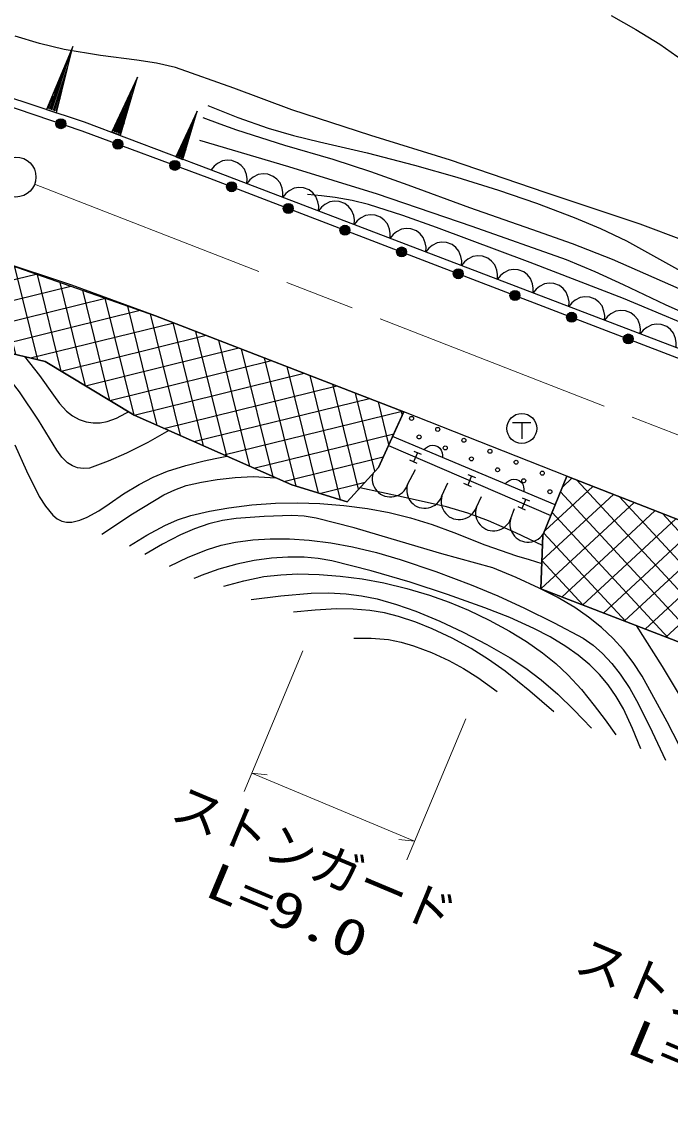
# Model space of a CAD drawing. Units: millimetres on the paper, enlarged 999.8 times, with parts at other scales. Extents: x 39991 to 679840, y 19995 to 379911.
# Drawn here: x 473286 to 505629, y 257859 to 312304 of the extents above; entities that cross this region are included whole.
import ezdxf
from ezdxf.enums import TextEntityAlignment as Align

# ---------------------------------------------------------------- set-up
doc = ezdxf.new("R2010")
doc.units = ezdxf.units.MM
doc.header["$LTSCALE"] = 999.766
doc.linetypes.add('CHAIN', pattern=[18.5, 12, -1.5, 3.5, -1.5])
for name, color, linetype, lineweight in [('M-BGD', 7, 'Continuous', 25), ('M-BGD-HTXT', 7, 'Continuous', 13), ('M-BMK', 2, 'CHAIN', 13), ('M-BMK-SRVR', 3, 'Continuous', 25)]:
    doc.layers.add(name, color=color, linetype=linetype, lineweight=lineweight)
doc.layers.add('M-BGD-EXST', color=7, linetype='Continuous')
doc.styles.add('ＭＳ ゴシック', font='')
doc.styles.get('ＭＳ ゴシック').set_extended_font_data('MS Gothic')

# ---------------------------------------------------------------- blocks, each defined once
blk = doc.blocks.new('BUHIN82')
at = {"color": 7, "linetype": 'Continuous', "lineweight": 25}
blk.add_lwpolyline([(-917, -267), (-787, -458), (-625, -605), (-387, -754), (-153, -806), (82, -812), (367, -729), (562, -597), (732, -429), (852, -175), (905, 35), (917, 267)], dxfattribs=at)
blk = doc.blocks.new('BUHIN83')
at = {"color": 7, "linetype": 'Continuous', "lineweight": 25}
blk.add_lwpolyline([(-917, -266), (-787, -457), (-625, -604), (-388, -754), (-154, -805), (81, -811), (365, -729), (561, -598), (731, -429), (851, -176), (905, 34), (917, 266)], dxfattribs=at)
blk = doc.blocks.new('BUHIN95')
at = {"color": 7, "linetype": 'Continuous', "lineweight": 25}
blk.add_lwpolyline([(484, 124), (474, 3), (440, -106), (376, -237), (284, -322), (179, -385), (29, -424), (-94, -419), (-215, -388), (-337, -306), (-419, -226), (-484, -124)], dxfattribs=at)
blk = doc.blocks.new('BUHIN129')
at = {"color": 7, "linetype": 'Continuous', "lineweight": 25}
for radius in [249, 220, 191, 161, 132, 97.5, 67.5, 38.8, 7.5]:
    blk.add_circle((0, 0), radius, dxfattribs=at)
blk = doc.blocks.new('BUHIN130')
at = {"color": 7, "linetype": 'Continuous', "lineweight": 25}
for radius in [249, 220, 191, 161, 132, 97.5, 67.5, 38.8, 7.5]:
    blk.add_circle((0, 0), radius, dxfattribs=at)
blk = doc.blocks.new('BUHIN131')
at = {"color": 7, "linetype": 'Continuous', "lineweight": 25}
for radius in [249, 220, 191, 161, 132, 97.5, 67.5, 38.8, 7.5]:
    blk.add_circle((0, 0), radius, dxfattribs=at)
blk = doc.blocks.new('BUHIN141')
at = {"color": 7, "linetype": 'Continuous', "lineweight": 25}
for p, q in [((-255, 195), (136, 291)), ((60, -243), (-60, 243)), ((255, -195), (-136, -291))]:
    blk.add_line(p, q, dxfattribs=at)
blk = doc.blocks.new('BUHIN144')
at = {"color": 7, "linetype": 'Continuous', "lineweight": 25}
for p, q in [((176, -233), (-312, 413)), ((541, 43), (-188, -509))]:
    blk.add_line(p, q, dxfattribs=at)
blk.add_circle((0, 0), 746, dxfattribs=at)

msp = doc.modelspace()

# ---------------------------------------------------------------- hatches: boundary and pattern name
at = {"layer": 'M-BGD'}
h = msp.add_hatch(dxfattribs=at)
h.set_pattern_fill('USER', color=256, style=0, pattern_type=2)
h.set_pattern_definition([(193.8366, (478883.5, 292701.5), (239.097, -970.754), []), (103.8366, (478883.5, 292701.5), (-970.754, -239.097), [])])
h.paths.add_polyline_path([(492345.4, 292872.2), (491073.8, 290091.2), (489511, 288385.9), (486749.1, 289221.2), (478883.5, 292701.5), (474457.7, 295378), (466035.4, 297361.8), (459413.5, 297988.3), (452405.7, 299345.6), (448298.9, 299902.4), (447235.4, 303676.9), (451481.4, 303920.5), (453639.2, 303920.5), (456075.4, 303850.9), (458321.5, 303676.9), (463820.3, 302841.6), (466082.6, 302250), (471571.6, 300579.5), (479959.1, 297656)])
h = msp.add_hatch(dxfattribs=at)
h.set_pattern_fill('USER', color=256, style=0, pattern_type=2)
h.set_pattern_definition([(132.769, (499179.6, 284035.5), (-733.93, -678.88), []), (42.769, (499179.6, 284035.5), (-678.88, 733.93), [])])
h.paths.add_polyline_path([(514419.4, 284200.4), (513819.1, 282815.7), (513385.1, 281814.7), (512015.4, 280875), (508569.9, 280422.6), (499179.6, 284035.5), (499284, 286715.3), (499896, 288229.5), (500473.2, 289657.8)])

# ---------------------------------------------------------------- linework, layer by layer
for p, q in [((474789, 307910.4), (475727.8, 310768.4)), ((475421.9, 310054.9), (474724.4, 307931.6)), ((475551.1, 310012.5), (474853.6, 307889.2)), ((469876.9, 309461.5), (476401.6, 307318.1)), ((474676, 307947.5), (475124.2, 309311.9)), ((478009.7, 306789.2), (478947.7, 309272.3)), ((474918.2, 307867.9), (475366.4, 309232.4)), ((474810.2, 308601.1), (474603.3, 307971.4)), ((475189.6, 308476.5), (474982.8, 307846.7)), ((478650.5, 308655.2), (477953.6, 306810.4)), ((478762.7, 308612.8), (478065.8, 306768)), ((477911.5, 306826.3), (478359.3, 308011.7)), ((478121.9, 306746.8), (478569.8, 307932.2)), ((481159.7, 305556.3), (481941.4, 307625.5)), ((476401.6, 307318.1), (482730, 304927.4)), ((478055.1, 307397.2), (477848.4, 306850.1)), ((478384.7, 307272.7), (478178, 306725.6)), ((481693.7, 307111.3), (481112.9, 305574)), ((481787.2, 307075.9), (481206.4, 305538.6)), ((481077.8, 305587.2), (481451, 306575.1)), ((481197.5, 306063), (481025.2, 305607.1)), ((481253.2, 305521), (481626.4, 306508.8)), ((481472.2, 305959.2), (481300, 305503.3)), ((482730, 304927.4), (497007.9, 299485.7)), ((475782.7, 299187.3), (471571.6, 300579.4)), ((471571.6, 300579.4), (479959.1, 297656)), ((497007.9, 299485.7), (516618.2, 291984.4)), ((479959.1, 297656), (475782.7, 299187.3)), ((466035.3, 297361.8), (474457.6, 295378)), ((474457.6, 295378), (466035.3, 297361.8)), ((492345.4, 292872.2), (479959.1, 297656)), ((479959.1, 297656), (492345.4, 292872.2)), ((474457.6, 295378), (478883.5, 292701.5)), ((478883.5, 292701.5), (474457.6, 295378)), ((478883.5, 292701.5), (486749, 289221.2)), ((486749, 289221.2), (478883.5, 292701.5)), ((491073.7, 290091.2), (492345.4, 292872.2)), ((492345.4, 292872.2), (491073.7, 290091.2)), ((491776.8, 291628.7), (492345.4, 292872.2)), ((500473.2, 289657.9), (492345.4, 292872.2)), ((499895.9, 288229.5), (491776.8, 291628.7)), ((491571.7, 291180.1), (499680.3, 287695.9)), ((489510.9, 288385.9), (491073.7, 290091.2)), ((491073.7, 290091.2), (489510.9, 288385.9)), ((492529.5, 289243.2), (492918, 289995)), ((500473.2, 289657.9), (499284, 286715.4)), ((499895.9, 288229.5), (500473.2, 289657.8)), ((508676.8, 286462.6), (500473.2, 289657.9)), ((500473.2, 289657.8), (514419.3, 284200.4)), ((486749, 289221.2), (489510.9, 288385.9)), ((489510.9, 288385.9), (486749, 289221.2)), ((494245.6, 288679.4), (494541.3, 289318.6)), ((495961.8, 288115.5), (496218.8, 288642.2)), ((497678, 287551.7), (497869.2, 288046.9)), ((499284, 286715.4), (499895.9, 288229.5)), ((499284, 286715.4), (499179.6, 284035.5)), ((499179.6, 284035.5), (499284, 286715.4)), ((499179.6, 284035.5), (508569.8, 280422.6)), ((508569.8, 280422.6), (499179.6, 284035.5))]:
    msp.add_line(p, q, dxfattribs=at)
for points in [[(502691.4, 312623.8), (503916.7, 311930.2), (505110.5, 311185.3), (505964.6, 310598.5), (506849.4, 310064), (507659.6, 309676.8), (508497.6, 309343.1), (510548.2, 308648), (512607.7, 308013.1), (517395.8, 306626.5), (522185.2, 305190.7), (523768.6, 304724.1), (525373.9, 304314), (526635.5, 304063.6), (527919.1, 303870.4), (529723.6, 303633.8), (531515.7, 303337.8), (535058.9, 302482.9), (538596.5, 301567), (539543.1, 301018.3)], [(427876, 306510.7), (431369.4, 307466.1), (439102.6, 309406.9), (440476.1, 309735.3), (447070.5, 310601.2), (453038.3, 311288), (456382.3, 311497), (459577.1, 311347.7), (463961.5, 310631.1), (466798, 309974.2), (469865.8, 309048.6), (476285.2, 306869), (482645, 304510.2), (516546.5, 291508.3), (522393.9, 289094.5), (528365.4, 286437.2), (533438.4, 284078.4), (539019, 281095.4), (550815.5, 273797), (556320.5, 270391.3), (565172.7, 264614.4)], [(506345.4, 301392.4), (504124.2, 302214.9), (499394.5, 303800.3), (494663.6, 305408.6), (490700.9, 306635), (486749.1, 307921), (483859.9, 309001.9), (480952.8, 310024.7), (480001.6, 310238.6), (479026.2, 310395.6), (477208.6, 310630.1), (475403.3, 310923.4), (474173.6, 311230.3), (472947.3, 311598.6)], [(482572, 308139.2), (484067.4, 307540.1), (485580.4, 306998.6), (486843.7, 306634.3), (488133.6, 306325), (490508.3, 305771.9), (492878.4, 305158), (494983.9, 304561.6), (497071.5, 303907.8), (498963.2, 303258.9), (500834.9, 302553.1), (502151, 301997.5), (503450.2, 301383.5), (506589.4, 299645.9)], [(541395.3, 283217.1), (538604.4, 284415.5), (535830.3, 285672.5), (531529.4, 287881.9), (527191, 290043.1), (524715.3, 291215.5), (522205.6, 292337.4), (519937.6, 293286.6), (517638.7, 294183.6), (514750.2, 295271.3), (511873.9, 296418.7), (507320, 298445.7), (502746.5, 300461.1), (500753.6, 301235.6), (498730.6, 301957), (495642.5, 303027.1), (492565.7, 304156.9), (490704.4, 304824.4), (488824.1, 305434.8), (486408.3, 306145.2), (484013.8, 306911.9), (483178.4, 307209), (482335.6, 307515.5)], [(482141.4, 306398.8), (486585.3, 305091.9), (491009.4, 303728.3), (495726.4, 302122.7), (500438.6, 300455.7), (501867.8, 299863.8), (503282.1, 299212.7), (505382, 298209.5), (507506.5, 297261.1), (512134.3, 295412.3), (516784.8, 293596.4), (521366.9, 291641.3), (525948.7, 289651.8), (528100.8, 288641.2), (530237.2, 287571.5), (532454.7, 286462.6), (534704.5, 285404.8), (539016.9, 283529.2), (543305.6, 281598.1)], [(540460.3, 282047), (535962.4, 284214.3), (533069, 285661.1), (530203.6, 287161.1), (528420.5, 288080.7), (526608, 288947.7), (524211.1, 290005.6), (521791.1, 291008.1), (517153.5, 292841.1), (512509.7, 294684.5), (507905.3, 296594.2), (503294.4, 298508.6), (498643, 300308.8), (493964.5, 302058), (492294.2, 302654.9), (490587.2, 303200.6), (489762.9, 303401.7), (488918.3, 303545.3), (488234.4, 303625.2), (487537.5, 303690.8)], [(480627, 291930), (479579.6, 291345), (478500.5, 290811.3), (477588.7, 290403.6), (476653.4, 290053.1), (476363.3, 290034.2), (476064.5, 290076), (475806.1, 290172.5), (475569.4, 290327.3), (475286.6, 290609.7), (475034.5, 290949.8), (474118.1, 292446.3), (473176, 293870.6), (472281.4, 294998.4), (471354, 296109)], [(473419, 295622.6), (474159.2, 294681.7), (474859.5, 293693.5), (475164.3, 293274.5), (475514.5, 292897.4), (475812.3, 292666.6), (476144.9, 292485.8), (476489.1, 292369.9), (476848.6, 292312.8), (477199.6, 292316.1), (477549.6, 292381.1), (478014.1, 292556.2), (478472, 292794.7), (478534.3, 292829.6), (478605.5, 292869.6)], [(472944.9, 291228.4), (473522.5, 289927.4), (474156.5, 288649.5), (474469.7, 288167.3), (474838, 287712.9), (475042.1, 287536.6), (475276.8, 287412.1), (475518.5, 287362.4), (475785.6, 287371.4), (476172.9, 287463.9), (476551.7, 287617.4), (477123.8, 287929.3), (477649.7, 288283.7), (478364.4, 288785.6), (479132.5, 289250.6), (479833.5, 289603.7), (480557.6, 289900.8), (481461, 290188.4), (482381.2, 290417.9), (482938.2, 290538.7), (483506.8, 290655.8)], [(477281.8, 286772.3), (478807.5, 287773.8), (480372.8, 288728.4), (480910.9, 288984.3), (481480.2, 289188), (482248.6, 289367.9), (483033.7, 289489.9), (483927.3, 289592.7), (484830.9, 289635.5), (485396, 289616.3), (485960.2, 289570.2)], [(499263.9, 286200), (497930.8, 286842.1), (496564.3, 287433.2), (495531.7, 287808.8), (494470.8, 288130.5), (492311.9, 288616.1), (490141.6, 289074.1)], [(478662.4, 286183.3), (479530.1, 286723.8), (480422.3, 287208.4), (481051.8, 287476.6), (481713.9, 287692.5), (482648.2, 287915.6), (483606.9, 288082), (484768.1, 288227.9), (485942.2, 288314.7), (487050, 288336.3), (488157.4, 288297.9), (489350.1, 288199.3), (490537.6, 288040.6), (491611, 287845.8), (492679.1, 287590.6), (493764, 287251.6), (494840.8, 286851.7), (496386.3, 286243.3), (497959, 285689.2), (498588.2, 285497.3), (499229.3, 285309.5)], [(506663.9, 275121.3), (505474, 277417.9), (504224.3, 279698.3), (503788.1, 280365.2), (503296.6, 281005), (502777.8, 281573.7), (502207.3, 282108.8), (501558.3, 282632), (500874.2, 283106.2), (499995.1, 283620.5), (499087.6, 284081.7), (497946.5, 284613.8), (496775.7, 285093.2), (494241.3, 285787.8), (491716.6, 286542.2), (489856.8, 287081.7), (487970.7, 287565.7), (487372.9, 287661.2), (486758.1, 287697.6), (485366.8, 287650.8), (483972.5, 287543.4), (483294.9, 287441.1), (482617.4, 287277.6), (481907.2, 287037.7), (481208.6, 286737.7), (480305.5, 286266.2), (479417.5, 285747.7)], [(480652.3, 285177.7), (481582.2, 285619.8), (482541.1, 286008.6), (483226.9, 286214.6), (483939.6, 286364.9), (484802, 286478.6), (485670.7, 286532.3), (486641.3, 286529.7), (487619.8, 286466.7), (488700.4, 286336), (489780.5, 286144.4), (490974, 285854.6), (492152.1, 285506.8), (493932.9, 284906.6), (495702.2, 284246.6), (497037.9, 283690.5), (498355.6, 283076.4), (499839.5, 282356.8), (501295.3, 281583.6), (501789.7, 281229.2), (502248, 280825.8), (502715.6, 280329), (503137, 279793.4), (503609.6, 279074.9), (504031.2, 278324.1), (504725.1, 276923.8), (505394.5, 275506.4)], [(504159.7, 276076.3), (503755.4, 277079.4), (503293.6, 278064.4), (502938.6, 278677.5), (502531.6, 279259), (502101.2, 279772.1), (501620.1, 280251.5), (501044.2, 280731.8), (500422.2, 281171.5), (499640.9, 281643.9), (498831.6, 282062.9), (497622.5, 282607.9), (496380.4, 283101.4), (494528.9, 283767.1), (492650.3, 284378.5), (490711.2, 284936.1), (488754, 285436), (488067.6, 285558.9), (487363.7, 285623.3), (486555.1, 285626.3), (485736.2, 285568.8), (484873.3, 285454.1), (484013, 285278.4), (483114.3, 285018.2), (482233.3, 284700.7), (482056.2, 284633.2), (481870, 284561.6)], [(483358.1, 284181.6), (484354.5, 284446.8), (485361.6, 284652.1), (486203.8, 284747.3), (487062.5, 284783.3), (488112.4, 284763), (489168.7, 284682.2), (490259.3, 284540.3), (491340.8, 284339), (492486.5, 284063.4), (493616.1, 283729.8), (494596.1, 283385.7), (495562.7, 282982.3), (496598.3, 282487.9), (497618.9, 281933.6), (498456.8, 281419), (499267.8, 280849.7), (499918.6, 280322.9), (500528.1, 279751.7), (501202.4, 279019.1), (501840.5, 278235.9), (502385.3, 277514), (502925, 276772.9)], [(484718.4, 283515.5), (486209.8, 283700.8), (487713.4, 283826.5), (488583.3, 283844.5), (489459.4, 283802.1), (490238.3, 283699.6), (491008.4, 283537.3), (491979.6, 283259.6), (492935.6, 282923.6), (494130.9, 282432.1), (495307.1, 281883.4), (496486.2, 281271.1), (497647, 280600.1), (498431.7, 280084.5), (499187.4, 279515.2), (500020.2, 278789), (500814.9, 278016.1), (501255.8, 277564.9), (501700.3, 277102.4)], [(499822.1, 277912.7), (498626.9, 278946.6), (497396.3, 279931.5), (496566.6, 280518.3), (495694.2, 281061.2), (494746.1, 281577.7), (493760, 282046), (492936.1, 282385), (492084.2, 282670.2), (491378.1, 282845), (490648.7, 282963.2), (489821, 283031.1), (488980.6, 283039.5), (487914.1, 282982.2), (486840.8, 282883.6)], [(503927.6, 282208.7), (505227.5, 280173.9), (506481.1, 278099.4), (507538.9, 276208.4), (508569.7, 274289.9)], [(489848.7, 281585.4), (490718.7, 281578.2), (491579.7, 281510.9), (492203.1, 281390.9), (492825.7, 281209.3), (493715.4, 280868.9), (494586.8, 280470.8), (495321.2, 280074.5), (496027.5, 279624.4), (496518.5, 279279.6), (497004.2, 278925.8)]]:
    msp.add_lwpolyline(points, dxfattribs=at)
for points in [[(475020.7, 307771.6), (475831.3, 311083.3), (474520.1, 307936.1)], [(478208.6, 306657.9), (479051.1, 309545.8), (477773.7, 306822.2)], [(481325.4, 305446.9), (482027.5, 307853.5), (480963, 305583.8)]]:
    msp.add_lwpolyline(points, close=True, dxfattribs=at)
for centre in [(492727.9, 292538.9), (494032.1, 291992.9), (493107, 291613.8), (495336.3, 291446.8), (494411.2, 291067.7), (496640.5, 290900.8), (495715.3, 290521.7), (497944.6, 290354.8), (497019.5, 289975.7), (499248.8, 289808.7), (498323.7, 289429.7), (499627.9, 288883.6)]:
    msp.add_circle(centre, 99.5, dxfattribs=at)
for centre in [(491671.4, 289525.1), (493387.6, 288961.3), (495103.7, 288397.4), (496819.9, 287833.6), (498536, 287269.7)]:
    msp.add_arc(centre, 903.2, 161.81195, 341.81195, dxfattribs=at)
at = {"layer": 'M-BGD-HTXT'}
for p, q in [((487308.8, 280957), (484369.7, 273936.8)), ((492488.8, 270537.6), (495428, 277557.8)), ((484755.8, 274859), (485530.7, 274768.3)), ((484755.8, 274859), (492874.9, 271459.8)), ((492874.9, 271459.8), (492100, 271550.5))]:
    msp.add_line(p, q, dxfattribs=at)
at = {"layer": 'M-BMK'}
msp.add_line((473925.3, 304205.5), (508009.5, 290943.6), dxfattribs=at)
at = {"layer": 'M-BMK-SRVR'}
msp.add_circle((472993.6, 304568.1), 994.8, dxfattribs=at)

# ---------------------------------------------------------------- block references
at = {"layer": 'M-BGD', "xscale": 0.9997655, "yscale": 0.9997655, "rotation": 142.89824}
for name, p in [('BUHIN129', (475231.4, 307226.8)), ('BUHIN130', (478080.2, 306203.2)), ('BUHIN130', (480918.7, 305150.5)), ('BUHIN82', (483622.4, 304587.3)), ('BUHIN82', (485407.1, 303907.1)), ('BUHIN131', (483752.6, 304085.4)), ('BUHIN82', (487191.8, 303226.9)), ('BUHIN131', (486579.3, 303001.3)), ('BUHIN82', (488976.6, 302546.7)), ('BUHIN82', (490761.3, 301866.4)), ('BUHIN131', (489405.9, 301917.2)), ('BUHIN82', (492546.1, 301186.2)), ('BUHIN82', (494330.8, 300506)), ('BUHIN131', (492232.6, 300833.1)), ('BUHIN82', (496115.5, 299825.8)), ('BUHIN131', (495059.3, 299749.1)), ('BUHIN83', (497899.3, 299144.7)), ('BUHIN83', (499682, 298462.8)), ('BUHIN131', (497886, 298665)), ('BUHIN83', (501464.8, 297780.8)), ('BUHIN131', (500712.6, 297580.9)), ('BUHIN83', (503247.5, 297098.9)), ('BUHIN83', (505030.3, 296417)), ('BUHIN131', (503539.3, 296496.8)), ('BUHIN95', (493806.6, 290778.9)), ('BUHIN141', (492923.1, 290599.4)), ('BUHIN141', (495626, 289438)), ('BUHIN95', (497866.1, 289079.3)), ('BUHIN141', (498328.8, 288276.6))]:
    msp.add_blockref(name, p, dxfattribs=at)
at = {"layer": 'M-BGD-EXST', "xscale": 0.9997655, "yscale": 0.9997655, "rotation": 142.89824}
msp.add_blockref('BUHIN144', (498227.6, 292039), dxfattribs=at)

# ---------------------------------------------------------------- texts
at = {"layer": 'M-BGD-HTXT', "style": 'ＭＳ ゴシック'}
for p in [(480395, 272110.4), (500536.4, 264511.3)]:
    msp.add_text('ストンガード', height=1832, rotation=337.3, dxfattribs=at).set_placement(p, align=Align.BOTTOM_LEFT)
at = {"layer": 'M-BGD-HTXT', "style": 'ＭＳ ゴシック', "width": 1.35}
for s, p in [('L=9.0', (482091.9, 268273.9)), ('L=6.0', (503118.7, 260453.5))]:
    msp.add_text(s, height=1832, rotation=337.3, dxfattribs=at).set_placement(p, align=Align.BOTTOM_LEFT)

doc.saveas('drawing.dxf')
